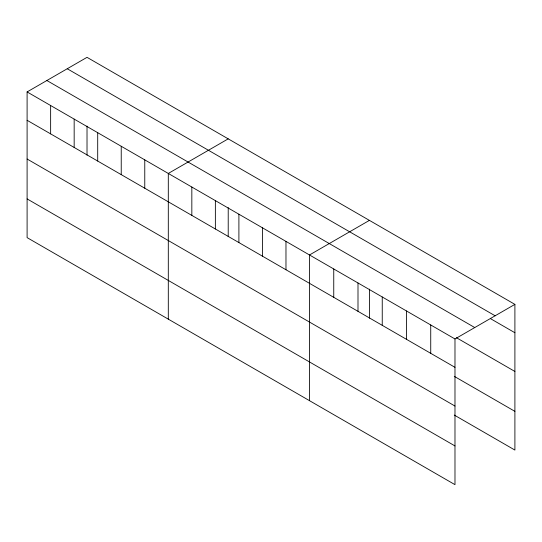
<?xml version="1.0" encoding="UTF-8"?>
<svg xmlns="http://www.w3.org/2000/svg" width="542" height="542" viewBox="0 0 542 542"><rect width="100%" height="100%" fill="white"/><g stroke="black" fill="none" stroke-linecap="round" stroke-linejoin="round"><path stroke-width="0.81" d="M27.1 91.93L454.982 338.967L454.982 484.663L27.1 237.626L27.1 91.93L87.018 57.337L514.9 304.374L514.9 450.07L454.284 415.077M228.216 138.854L168.305 173.447L168.305 319.15M369.42 220.377L309.502 254.97L309.502 400.673M454.982 338.967L514.9 304.374M67.242 68.753L495.131 315.79M490.652 318.737L514.9 332.741M46.869 80.514L474.758 327.551M456.425 337.7L514.9 371.46M27.1 120.29L454.982 367.327M454.284 376.358L514.9 411.351M27.1 159.016L454.982 406.053M27.1 198.907L454.982 445.944M430.734 324.963L430.734 353.33M406.493 310.966L406.493 339.333M382.246 296.969L382.246 325.335M369.42 289.13L369.42 318.215M357.998 282.971L357.998 311.332M333.75 268.967L333.75 297.334M285.973 241.386L285.973 269.753M262.436 227.796L262.436 256.163M238.9 214.212L238.9 242.579M228.216 207.606L228.216 236.698M215.37 200.621L215.37 228.988M191.834 187.037L191.834 215.404M144.768 159.863L144.768 188.23M121.232 146.272L121.232 174.639M97.702 132.688L97.702 161.055M87.018 126.083L87.018 155.175M74.166 119.098L74.166 147.465M50.636 105.514L50.636 133.881"/></g></svg>
